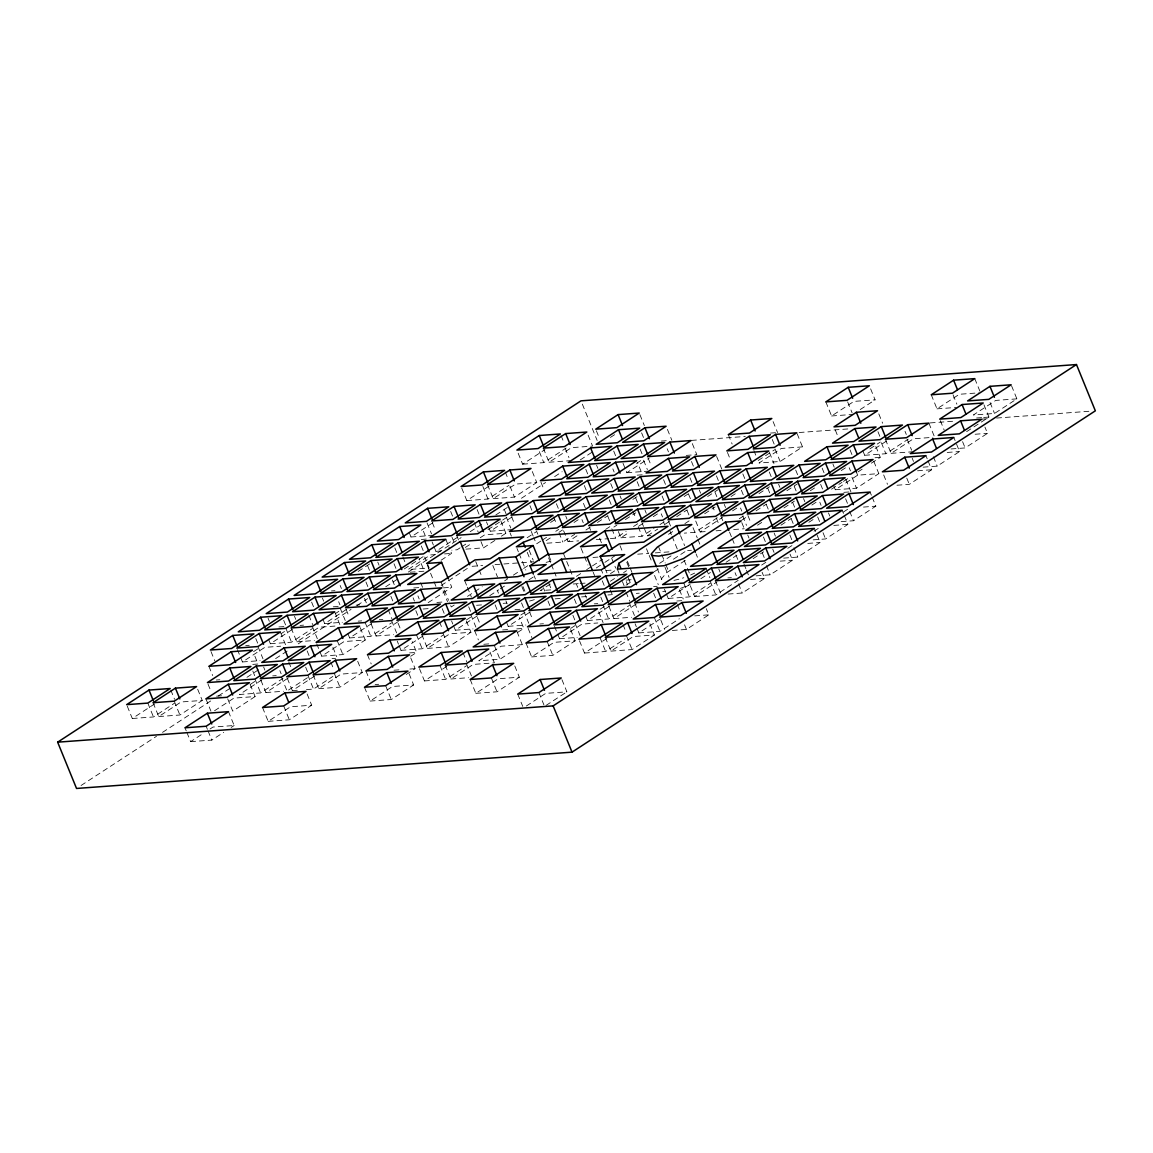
<?xml version="1.0" encoding="UTF-8"?>
<svg xmlns="http://www.w3.org/2000/svg" width="1153" height="1153" viewBox="0 0 1153 1153"><rect width="100%" height="100%" fill="white"/><g stroke="black" fill="none" stroke-linecap="round" stroke-linejoin="round"><path stroke-width="0.75" stroke-dasharray="5 3.75" d="M685.286 560.372L666.506 572.782L661.591 578.647A23.521 5.895 -22.2 0 0 662.586 580.42L663.566 580.795M127.277 706.184L132.292 718.492L154.646 703.906M358.151 571.456L370.07 563.687M409.084 532.297L410.987 536.995L433.355 522.41M461.704 488.065L466.821 500.589L489.175 486.004M518.173 453.23L522.64 464.183L544.994 449.598M132.292 718.492L153.464 716.95L174.334 703.33M253.588 651.632L258.056 648.721M281.505 633.429L284.488 631.484M466.821 500.589L487.978 499.033L508.848 485.427M522.64 464.183L543.798 462.627L566.166 448.041M153.075 702.71L158.725 716.561L181.079 701.975L202.251 700.433L196.587 686.583M240.573 657.325L242.447 661.952L264.815 647.366L280.683 646.199M268.476 639.122L270.364 643.734L292.718 629.163M487.488 484.563L493.239 498.658L515.593 484.073L536.765 482.516L531.014 468.435M543.322 448.157L549.059 462.238L571.427 447.667L592.584 446.11L588.116 435.157M158.725 716.561L179.882 715.004L202.251 700.433M270.364 643.734L291.536 642.192L312.391 628.587M335.84 613.295L338.823 611.349M404.256 568.948L423.627 556.308M493.239 498.658L514.411 497.102L536.765 482.516M291.132 627.967L296.797 641.803L319.15 627.218L335.019 626.065M322.811 618.988L324.699 623.6L347.053 609.015M610.413 437.434L616.365 433.542M434.018 546.637L435.935 551.336L458.289 536.75M81.056 785.496L156.462 736.32M162.501 732.386L210.754 700.909M218.306 695.98L230.369 688.11M246.958 677.301L259.021 669.432M275.61 658.608L289.187 649.759M298.238 643.85L351.016 609.418M357.055 605.484L367.605 598.609M385.707 586.805L397.771 578.936M408.335 572.047L461.114 537.615M470.165 531.706L483.741 522.857M495.804 514.987L509.381 506.138M521.444 498.269L545.571 482.531M554.622 476.621L562.16 471.707M580.262 459.903L592.325 452.034M250.619 684.176L255.087 681.264M441.109 560.214L451.544 553.397L448.993 547.142M460.076 547.834L457.107 549.779L451.803 550.168M461.575 546.868L467.527 542.977M487.993 529.631L507.363 516.991M214.559 710.738L233.929 698.113L255.101 696.556L249.452 682.706M261.832 679.895L239.478 694.481L260.65 692.939L283.004 678.353M465.336 547.444L471.303 543.567M480.239 537.73L484.721 534.819L505.879 533.262L500.143 519.181M488.353 526.489L490.27 531.187L512.624 516.602M255.101 696.556L232.733 711.142L227.083 697.291M465.884 549.131L483.525 547.848L495.444 540.065M501.411 536.174L505.879 533.262M186.872 732.414L190.634 741.638L202.568 733.87M210.019 728.999L213.002 727.053L234.16 725.511L228.51 711.66M260.881 680.241L265.911 692.549L288.264 677.964M319.842 651.517L321.73 656.143L344.084 641.558L365.256 640.001L359.606 626.165M347.759 633.314L349.647 637.94L372.001 623.355M441.138 585.493L470.366 566.44M190.634 741.638L211.806 740.096L223.725 732.314M231.177 727.457L234.16 725.511M288.567 690.027L307.937 677.387M321.73 656.143L342.902 654.587L365.256 640.001M349.647 637.94L370.805 636.384L391.674 622.779M636.499 463.376L642.466 459.485M287.313 678.31L292.329 690.618L314.697 676.033M371.05 623.687L376.065 635.995L398.419 621.424M527.137 537.745L536.073 531.908M550.572 522.453L556.539 518.576M623.024 463.319L626.857 472.701L649.211 458.13M428.167 602.659L451.774 587.252L449.065 580.622M306.439 689.58L313.501 689.062L332.871 676.422M540.843 541.06L536.376 543.971L533.825 537.716M542.342 540.08L546.81 537.168M555.76 531.331L558.729 529.386M262.538 707.495L268.188 721.346L290.542 706.76L311.699 705.204L306.049 691.368M313.112 674.836L318.761 688.672L341.115 674.101L362.287 672.545L356.637 658.694M546.104 540.671L550.586 537.759M559.522 531.922L562.505 529.976M574.021 522.468L579.988 518.576M454.224 605.022L451.27 606.954L449.238 601.967M467.498 596.36L482.271 586.733M268.188 721.346L289.345 719.789L311.699 705.204M318.761 688.672L339.933 687.13L362.287 672.545M546.926 543.207L562.808 542.04L574.727 534.257M504.625 580.853L507.551 578.936M513.388 575.131L522.165 569.409M523.621 568.458L528.002 565.59M399.125 645.723L401.013 650.335L423.367 635.75M563.586 530.697L568.069 541.651L578.489 534.848M585.955 529.991L590.422 527.065M597.47 522.482L607.89 515.665M632.824 499.408L638.791 495.516M489.78 595.654L498.773 589.788M500.272 588.808L506.268 584.902M410.655 656.288L416.622 652.411L412.226 641.63M401.013 650.335L422.171 648.779L443.04 635.173M466.475 619.882L470.957 616.97M605.628 529.414L610.096 526.489M528.939 579.844L536.116 575.16M421.782 634.554L427.432 648.39L449.785 633.819L470.957 632.262L465.308 618.412M453.46 625.575L455.349 630.187L477.702 615.616M613.857 527.08L616.841 525.134M625.387 519.571L635.807 512.768M406.187 674.505L415.138 668.668L410.742 657.902M427.432 648.39L448.603 646.847L470.957 632.262M610.369 538.552L615.659 538.163L626.093 531.36M633.545 526.503L638.013 523.577M364.478 687.231L370.127 701.067L392.481 686.496L413.653 684.94L408.003 671.104M618.354 531.519L620.919 537.788L629.855 531.951M638.805 526.114L643.273 523.203M653.29 516.659L659.257 512.768M684.19 496.511L690.157 492.619M550.212 584.11L540.166 590.653L550.932 589.875M576.457 576.341L580.824 573.502M586.632 569.697L590.999 566.858M592.455 565.907L602.63 559.277M370.127 701.067L391.299 699.525L413.653 684.94M520.825 615.039L525.292 612.128M620.919 537.788L642.077 536.231L654.01 528.449M659.963 524.572L664.431 521.646M758.198 460.494L774.585 449.8M596.317 567.939L603.451 563.284M604.878 562.361L614.852 555.847M419.447 668.625L424.463 680.933L446.816 666.348M506.311 621.712L508.199 626.324L530.553 611.739M644.152 528.016L647.337 535.842L657.772 529.04M665.223 524.183L669.691 521.257M676.739 516.674L687.174 509.871M707.639 496.525L718.06 489.708M825.836 401.893L831.587 415.974L853.941 401.388L875.113 399.846L869.362 385.765M424.463 680.933L445.634 679.391L466.489 665.771M517.841 632.276L523.808 628.399L519.412 617.619M668.509 534.3L674.462 530.409M684.896 523.606L689.379 520.68M802.502 446.888L781.345 448.445L758.991 463.03L780.149 461.474L802.502 446.888L796.766 432.807M860.21 409.56L875.113 399.846M610.499 573.603L614.909 570.721M445.231 665.151L450.895 679.002L473.249 664.416L494.406 662.86L490.011 652.094M704.656 513.762L715.091 506.96M731.074 496.525L737.041 492.634M610.355 581.271L617.705 576.471M623.586 572.637L626.526 570.721M522.323 644.657L501.151 646.213L478.798 660.799L499.97 659.242L522.323 644.657L516.674 630.821M717.296 517.783L694.928 532.355L684.349 533.133M695.72 521.026L700.188 531.98L722.542 517.394M732.573 510.851L738.54 506.96M758.991 493.614L769.426 486.811M626.065 585.191L633.372 580.435M659.646 563.298L671.046 555.861M654.227 571.744L660.222 567.824M673.438 559.205L686.655 550.586M570.692 628.414L575.174 625.488M600.093 609.231L604.576 606.319M739.246 518.764L743.714 515.838M470.179 679.492L475.829 693.328L498.182 678.757L519.354 677.2L513.705 663.35M525.999 643.071L531.648 656.922L554.002 642.336L575.174 640.794L569.524 626.944M557.677 634.107L559.565 638.719L581.919 624.133L597.787 622.98M585.594 615.904L587.468 620.516L609.836 605.93M741.523 520.32L747.49 516.429M756.022 510.865L766.457 504.063M786.908 490.717L797.343 483.914M475.829 693.328L497.001 691.786L519.354 677.2M531.648 656.922L552.82 655.365L575.174 640.794M587.468 620.516L608.64 618.959L629.509 605.354M869.866 448.863L880.301 442.06M608.87 606.276L613.9 618.584L636.254 603.999M757.521 525.191L763.473 521.3M783.939 507.954L794.374 501.151M810.357 490.717L816.324 486.84M841.243 470.568L847.21 466.691M862.775 450.592L864.692 455.291L887.046 440.705M931.249 394.773L937 408.854L959.354 394.268L978.753 392.856M831.529 489.175L841.949 482.372M843.448 481.392L849.401 477.501M857.947 471.937L863.9 468.046M871.351 463.189L880.301 457.352L875.185 444.842M864.692 455.291L885.85 453.734L908.218 439.149M579.483 640.751L584.499 653.045L606.853 638.474M666.348 593.824L668.236 598.436L690.589 583.85M780.956 525.191L791.39 518.389M811.856 505.043L817.808 501.151M833.374 485.067L835.291 489.751L857.645 475.18L878.817 473.624L873.066 459.543M885.36 439.264L891.11 453.345L913.464 438.774L932.878 437.347M700.822 578.763L710.421 572.493M726.044 562.318L736.853 555.256M584.499 653.045L605.671 651.503L625.041 638.863M668.236 598.436L689.408 596.894L710.262 583.274M835.291 489.751L856.463 488.209L878.817 473.624M526.359 706.011L545.729 693.371L566.901 691.829L561.886 679.521M605.282 637.263L610.931 651.114L633.285 636.528L654.457 634.986L648.808 621.136M636.96 628.299L638.834 632.911L661.202 618.325M690.272 585.738L694.668 596.505L717.022 581.919M753.154 558.629L763.589 551.826M808.873 522.28L814.84 518.403M546.032 705.434L566.901 691.829M610.931 651.114L632.089 649.571L654.457 634.986M638.834 632.911L660.006 631.354L679.376 618.729M694.668 596.505L715.826 594.948L738.179 580.363M761.629 565.085L766.096 562.16M787.73 548.324L793.696 544.447M814.061 531.158L820.014 527.281M843.463 511.99L847.931 509.078M966.618 431.654L988.971 417.083L983.869 404.559M1016.888 398.866L995.716 400.422L973.363 415.008L994.535 413.451L1016.888 398.866L1011.138 384.785M672.314 630.46L686.439 629.423L708.792 614.837L706.285 608.683M728.148 594.054L742.258 593.017L764.612 578.431L762.104 572.277M756.051 575.851L770.161 574.814L792.529 560.228L790.007 554.074M783.651 558.124L797.761 557.086L820.129 542.501L816.295 533.118M813.225 539.849L825.577 538.955L847.931 524.37L844.097 514.973M841.142 521.646L853.494 520.752L875.848 506.167L872.014 496.77M896.962 485.24L909.313 484.332L931.667 469.761L927.834 460.364M923.106 467.167L937.216 466.129L959.57 451.544L955.751 442.161M951.023 448.964L965.133 447.926L987.487 433.341L984.936 427.086M694.654 573.084L690.604 575.001M546.133 562.361L554.449 560.272M680.472 588.376L688.831 585.248M529.558 601.059L534.415 599.661M673.943 580.377L678.93 579.224A21.59 5.405 -22.2 0 0 683.787 577.711M831.587 415.974L852.759 414.431M937 408.854L956.399 407.427M661.274 441.08L668.336 440.561M770.507 433.081L775.81 432.692M976.62 417.977L981.924 417.588M983.682 417.458L988.971 417.083M691.425 440.403L745.285 436.468M799.144 432.519L851.202 428.7M930.183 422.92L953.531 421.205M982.255 419.101L989.433 418.582M996.61 418.049L1089.96 411.217M549.059 462.238L570.231 460.696M686.222 455.406L696.801 454.642L691.699 442.118M975.135 434.249L987.487 433.341M626.857 472.701L648.029 471.159M891.11 453.345L912.282 451.803M637.177 475.166L642.466 474.777L637.364 462.252M875.012 457.741L880.301 457.352M947.233 452.452L959.57 451.544M917.557 470.784L931.667 469.761M843.852 492.345L849.141 491.956M410.987 536.995L432.159 535.453M490.27 531.187L511.442 529.645M421.321 539.46L426.61 539.071L422.142 528.117M863.496 507.075L875.848 506.167M435.935 551.336L441.224 550.947M568.069 541.651L578.647 540.872M596.245 539.59L608.597 538.682M647.337 535.842L650.869 535.583M700.188 531.98L707.25 531.461M716.071 530.812L721.36 530.423M733.668 529.515L744.261 528.751M435.675 554.564L430.386 554.953L408.018 569.539L429.19 567.982L426.639 561.727M444.496 553.916L451.544 553.397M833.821 525.408L847.931 524.37M472.125 566.31L482.718 565.532M495.055 564.624L502.117 564.105M503.875 563.976L519.744 562.823M521.502 562.693L533.853 561.785M592.973 557.447L598.234 557.072M637.71 554.175L648.274 553.397M655.308 552.892L669.374 551.855M687.62 550.514L691.454 550.24M410.165 572.219L424.275 571.196L419.159 558.672M807.777 543.409L820.129 542.501M606.074 570.519L614.664 569.899M331.43 590.941L334.947 590.682M413.74 587.972L419.029 587.583M780.177 561.136L792.529 560.228M443.429 587.871L451.774 587.252M573.228 583.994L578.388 583.62M580.103 583.49L585.248 583.115M626.093 580.118L633.083 579.613M333.246 606.809L338.535 606.435M356.133 605.138L359.664 604.878M727.86 577.912L731.391 577.653M436.915 602.442L443.977 601.924M653.621 586.56L657.138 586.3M750.502 579.469L764.612 578.431M555.169 598.839L560.459 598.465M581.559 596.908L588.592 596.404M607.948 594.977L611.465 594.717M423.108 609.015L428.383 608.625M636.312 593.391L639.252 593.175M662.744 591.46L665.685 591.244M476.564 605.296L481.882 604.907M503.14 603.35L506.686 603.091M278.911 626.958L284.2 626.569M300.039 625.402L303.57 625.142M324.699 623.6L342.34 622.303M358.179 621.15L361.711 620.89M379.323 619.593L382.839 619.348M514.973 609.663L520.262 609.274M594.256 603.855L597.773 603.596M676.797 601.03L683.844 600.511M245.704 645.55L249.235 645.291M296.797 641.803L314.423 640.52M376.065 635.995L393.706 634.712M455.349 630.187L472.989 628.904M508.199 626.324L525.84 625.027M539.907 624.004L543.438 623.744M613.9 618.584L631.541 617.287M502.636 629.942L509.698 629.423M516.746 628.904L523.808 628.399M694.683 615.875L708.792 614.837M242.447 661.952L260.088 660.655M483.813 644.268L490.875 643.749M559.565 638.719L577.206 637.422M252.781 664.402L258.07 664.013L253.674 653.247M332.05 658.594L335.581 658.334M409.56 652.915L416.622 652.411M216.303 680.025L219.834 679.766M272.684 675.889L276.216 675.629M393.966 670.224L399.255 669.835M409.848 669.057L415.138 668.668M216.591 696.167L221.88 695.778M265.911 692.549L283.552 691.252M292.329 690.618L299.391 690.099M375.143 684.551L378.66 684.291M450.895 679.002L468.522 677.705M990.052 402.498L994.535 413.451M974.775 378.631L979.877 391.155M953.055 394.787L956.889 404.17M962.582 441.671L965.133 447.926M953.834 437.463L955.102 440.59M940.344 420.686L944.177 430.083M928.886 423.137L934.636 437.218M933.382 456.747L937.216 466.129M925.917 455.666L927.199 458.793M905.019 431.323L906.301 434.45M907.166 439.279L911.648 450.232M912.225 458.289L913.493 461.416M906.748 478.077L909.313 484.332M878.802 413.869L882.636 423.252M877.952 431.698L879.869 436.396M881.382 442.781L885.85 453.734M883.674 474.935L887.507 484.318M847.642 401.907L852.125 412.86M870.097 492.072L871.38 495.214M850.049 449.901L851.952 454.599M856.376 472.053L857.645 475.18M835.276 429.997L837.827 436.252M849.199 467.743L850.467 470.871M851.981 477.256L856.463 488.209M845.798 479.317L850.9 491.827M832.942 464.097L834.224 467.224M845.581 498.716L847.498 503.4M849.66 511.356L853.494 520.752M842.18 510.289L843.463 513.416M822.132 468.104L824.049 472.802M820.648 484.375L823.199 490.63M828.488 512.912L829.771 516.04M819.797 502.204L821.08 505.345M817.679 516.919L819.596 521.603M823.026 532.686L825.577 538.955M795.7 470.049L798.265 476.304M773.101 421.609L777.569 432.562M803.555 498.572L804.823 501.699M814.378 528.42L815.647 531.547M794.215 486.307L796.132 491.005M772.251 439.437L774.167 444.136M775.047 448.964L780.149 461.474M792.731 502.578L794.648 507.277M769.483 452.581L773.951 463.535M778.606 484.246L779.889 487.373M791.246 518.85L793.797 525.105M769.282 471.981L771.198 476.679M789.863 535.05L791.78 539.748M793.941 547.704L797.761 557.086M753.875 450.506L755.791 455.204M767.797 488.252L769.714 492.936M766.313 504.51L768.229 509.208M774.153 533.046L775.421 536.174M728.292 434.609L732.126 444.006M742.849 473.912L745.414 480.167M772.769 549.246L774.038 552.373M763.445 536.981L765.361 541.679M727.442 452.437L730.642 460.263M741.365 490.184L743.93 496.439M747.937 515.578L751.122 523.404M762.335 552.936L764.208 557.548M766.399 565.575L770.161 574.814M740.529 508.012L741.797 511.154M742.676 515.967L746.51 525.364M716.633 456.444L721.749 468.968M747.72 534.978L749.003 538.105M741.797 522.612L743.829 527.598M716.431 475.843L718.982 482.113M724.271 504.38L725.554 507.507M714.946 492.115L716.863 496.813M743.973 564.048L745.861 568.674M746.481 570.202L748.369 574.828M729.503 532.066L731.535 537.039M732.213 538.71L734.922 545.34M721.504 517.524L722.787 520.652M735.902 554.867L737.79 559.479M712.179 505.259L715.379 513.085M716.244 517.899L718.16 522.597M691.483 461.517L693.4 466.216M735.052 572.681L736.306 575.751M738.482 583.778L742.258 593.017M699.323 490.039L700.606 493.181M689.998 477.789L691.915 482.487M667.4 429.348L671.868 440.302M688.514 494.06L690.431 498.745M718.809 569.063L720.063 572.147M667.183 448.748L668.466 451.875M687.029 510.318L688.946 515.016M715.436 580.723L720.452 593.031M693.011 527.67L697.262 537.846M697.94 539.503L699.972 544.49M706.112 568.458L709.873 577.696M710.176 581.112L715.826 594.948M639.886 414.619L644.354 425.572M696.066 553.872L697.421 557.202M663.58 479.72L666.131 485.975M641.601 432.851L643.518 437.549M680.558 535.655L684.623 545.614M648.173 458.245L651.359 466.071M662.096 495.992L664.647 502.247M640.117 449.122L642.034 453.821M668.654 521.387L670.57 526.085M643.547 460.206L647.381 469.588M684.118 560.228L690.215 575.174M670.037 531.288L671.392 534.617M672.069 536.275L677.488 549.549M661.245 513.82L662.528 516.948M663.393 521.776L664.676 524.903M683.758 583.043L689.408 596.894M637.148 481.651L639.699 487.921M679.448 589.745L683.225 598.969M644.988 510.188L646.271 513.316M658.406 546.378L661.116 553.022M661.793 554.679L665.18 562.981M665.857 564.639L668.567 571.283M665.022 567.362L669.086 577.322M635.663 497.923L637.58 502.622M677.344 604.475L680.486 612.157M613.699 451.054L615.616 455.752M684.551 624.811L686.439 629.423M642.235 523.332L643.504 526.46M657.152 568.314L661.606 579.21M632.896 511.067L636.096 518.893M664.474 589.212L665.728 592.282M638.243 526.835L642.077 536.231M646.487 548.756L648.519 553.728M649.197 555.4L651.229 560.372M612.848 468.882L614.131 472.024M596.36 430.746L599.546 438.572M654.515 575.405L658.277 584.643M620.055 495.848L621.323 498.99M582.337 404.141L597.168 440.504M610.73 483.597L612.647 488.281M653.65 593.218L655.538 597.831M660.871 620.213L664.632 629.437M596.591 465.25L597.874 468.377M609.245 499.854L611.162 504.553M654.356 617.518L660.006 631.354M627.391 561.223L629.423 566.195M630.1 567.852L632.132 572.839M619.983 545.571L622.692 552.201M626.756 562.174L628.789 567.146M607.761 516.126L609.663 520.825M611.825 528.78L615.659 538.163M585.782 469.257L587.699 473.955M628.082 577.35L630.605 583.49M626.281 581.559L627.636 584.888M634.669 602.803L638.445 612.027M584.297 485.528L586.848 491.783M617.331 569.135L619.031 573.286M622.418 581.588L624.104 585.738M625.978 592.08L629.74 601.304M611.638 558.138L615.702 568.112M561.05 435.531L564.249 443.357M629.408 603.178L634.438 615.486M565.114 448.171L568.948 457.568M635.072 623.687L636.326 626.756M599.546 538.163L601.578 543.149M583.447 503.357L585.364 508.055M589.385 527.195L590.653 530.322M605.613 569.654L606.968 572.969M581.962 519.628L583.245 522.756M610.355 590.005L612.243 594.617M601.304 569.827L602.659 573.142M623.009 624.609L626.137 632.305M626.439 635.721L632.089 649.571M602.284 580.824L604.172 585.436M593.204 572.263L594.559 575.592M581.141 548.41L583.85 555.054M584.528 556.712L587.915 565.013M600.799 597.081L602.688 601.707M602.99 605.123L608.64 618.959M539.33 451.673L543.798 462.627M565.719 515.996L566.988 519.124M556.395 503.731L558.311 508.43M598.695 611.811L603.091 622.591M540.988 482.257L544.173 490.083M553.627 516.875L556.813 524.701M585.191 595.02L586.445 598.09M558.974 532.643L562.808 542.04M600.021 637.652L605.671 651.503M576.486 584.297L577.754 587.367M563.385 553.339L572.868 576.572M574.381 599.027L576.255 603.639M529.962 505.663L531.879 510.361M548.9 555.559L550.932 560.531M572.897 615.284L574.77 619.91M548.597 557.836L550.63 562.823M551.307 564.48L556.049 576.096M575.073 623.326L580.103 635.634M536.534 531.072L537.802 534.199M531.274 531.447L533.19 536.145M505.23 471.937L508.43 479.763M509.943 486.148L514.411 497.102M548.814 583.144L551.321 589.298M529.112 550.168L533.176 560.127M543.394 587.742L544.749 591.057M547.949 600.958L550.471 607.112M527.224 552.316L531.288 562.275M511.586 516.731L514.786 524.557M534.07 575.722L535.424 579.037M554.535 626.41L557.058 632.565M504.178 509.165L506.095 513.863M506.326 517.12L510.793 528.074M517.005 548.468L518.36 551.783M519.037 553.44L525.811 570.043M510.102 533.003L511.384 536.131M547.171 641.529L552.82 655.365M482.876 486.523L487.978 499.033M523.015 586.618L524.889 591.244M521.848 586.589L523.88 591.575M529.602 612.084L532.744 619.766M521.531 602.889L523.404 607.516M523.707 610.931L528.737 623.225M486.436 521.805L487.719 524.932M528.117 628.342L531.879 637.58M477.111 509.54L479.028 514.238M492.792 565.446L497.534 577.062M474.344 522.684L478.178 532.066M505.908 600.828L507.176 603.898M480.974 541.579L483.525 547.848M497.217 590.105L498.471 593.175M538.898 692.564L543.913 704.872M495.098 604.835L496.986 609.447M475.728 561.569L478.437 568.198M479.115 569.87L481.824 576.5M450.679 511.471L452.596 516.169M456.617 535.309L458.534 540.008M517.726 694.106L522.756 706.414M451.99 537.255L453.907 541.953M494.32 645.392L499.97 659.242M464.63 580.521L466.662 585.508M467.34 587.165L471.404 597.124M445.793 539.316L448.358 545.571M477.371 617.489L479.893 623.643M468.68 606.766L471.188 612.92M470.856 614.794L475.886 627.102M432.303 522.54L435.503 530.366M474.632 630.677L478.394 639.915M491.351 677.935L497.001 691.786M427.057 522.929L431.525 533.882M432.101 541.939L433.384 545.066M441.109 582.049L448.56 600.309M443.112 590.898L447.508 601.664M421.292 545.946L423.209 550.644M451.572 620.963L452.826 624.032M424.722 557.029L425.99 560.156M427.273 565.114L433.369 580.06M434.047 581.717L436.079 586.69M462.958 652.497L466.734 661.721M466.403 663.609L471.433 675.903M442.248 608.698L444.136 613.31M439.509 621.899L442.651 629.581M442.954 632.997L448.603 646.847M420.672 582.712L422.56 587.324M402.916 557.014L404.833 561.713M417.934 595.899L419.188 598.984M394.859 547.891L397.425 554.146M413.091 597.773L414.446 601.102M439.985 665.54L445.634 679.391M415.829 610.629L417.703 615.255M394.009 563.745L396.574 570M416.521 634.943L422.171 648.779M392.366 580.031L394.254 584.643M377.766 562.087L379.049 565.215M390.881 596.303L392.769 600.915M398.102 623.297L400.61 629.452M388.143 609.49L391.905 618.729M391.588 620.602L396.603 632.911M367.591 565.676L369.508 570.375M397.237 641.097L398.491 644.181M365.948 581.962L367.821 586.589M364.463 598.234L366.337 602.86M365.155 622.534L370.805 636.384M385.635 685.675L391.299 699.525M340.149 585.45L341.403 588.52M367.447 654.688L371.208 663.926M346.102 609.361L349.244 617.057M338.665 601.707L339.919 604.792M365.962 670.96L369.724 680.184M340.221 608.207L345.237 620.516M334.658 611.825L340.308 625.675M322.422 598.104L323.676 601.174M337.252 640.737L342.902 654.587M332.943 647.438L336.719 656.677M311.613 602.111L314.12 608.265M330.839 662.168L333.981 669.864M334.269 673.28L339.933 687.13M308.86 615.298L312.636 624.537M312.304 626.41L317.334 638.719M316.715 643.835L319.222 649.989M294.505 616.307L295.759 619.377M307.145 650.912L309.033 655.538M305.66 667.183L308.182 673.338M307.851 675.211L313.501 689.062M283.696 620.314L285.584 624.926M285.886 628.342L291.536 642.192M280.323 631.974L285.973 645.81M288.798 662.038L291.305 668.192M268.087 618.239L269.341 621.323M279.862 670.657L281.116 673.741M281.418 677.157L287.068 690.993M283.696 705.939L289.345 719.789M255.779 638.517L258.301 644.671M257.969 646.545L262.999 658.853M263.633 667.054L264.887 670.124M252.81 671.06L254.698 675.672M255 679.088L260.65 692.939M237.432 649.643L239.939 655.798M210.999 651.575L214.775 660.799M208.895 666.304L212.656 675.528M208.03 684.118L211.172 691.8M205.926 698.848L210.941 711.156M206.156 726.246L207.41 729.316M208.044 730.858L211.806 740.096M170.788 690.056L174.564 699.28M174.233 701.168L179.882 715.004M184.984 727.788L186.238 730.872M147.815 703.099L153.464 716.95"/><path stroke-width="1.5" d="M618.83 563.298L617.331 569.135L664.344 565.691L683.441 558.571L741.12 520.954L725.439 522.107L689.508 545.455A28.277 7.077 -22.2 0 1 684.478 548.179L675.975 551.941A21.59 5.405 -22.2 0 1 668.769 554.334L658.795 556.121L652.425 555.53A23.521 5.895 -22.2 0 1 651.431 553.743L657.383 547.099L691.843 524.557L676.494 525.682L618.83 563.298L620.862 568.285M57.65 742.172L580.982 400.84L1076.47 364.55L1095.35 410.828L572.018 752.16L76.53 788.45L57.65 742.172L553.137 705.881L1076.47 364.55M148.996 690.07L126.643 704.656L147.815 703.099L170.168 688.514L148.996 690.07L153.392 700.837M232.733 635.447L210.379 650.033L231.551 648.49L253.905 633.905L232.733 635.447L237.129 646.228M260.65 617.244L238.282 631.83L259.454 630.287L281.808 615.702L260.65 617.244L265.046 628.025M288.553 599.041L266.199 613.627L287.371 612.07L309.725 597.499L288.553 599.041L292.948 609.807M316.47 580.838L294.116 595.424L315.273 593.867L337.627 579.296L316.47 580.838L320.865 591.604M344.502 562.534L322.148 577.105L343.32 575.563L365.674 560.978L344.502 562.534L348.97 573.488M371.785 544.735L349.417 559.32L370.589 557.778L392.942 543.193L371.785 544.735L376.253 555.688M399.687 526.532L377.334 541.117L398.506 539.561L420.859 524.99L399.687 526.532L404.155 537.485M427.604 508.329L405.251 522.914L426.408 521.358L448.776 506.787L427.604 508.329L432.072 519.282M483.424 471.923L461.07 486.508L482.228 484.952L504.596 470.366L483.424 471.923L487.892 482.876M539.244 435.517L516.89 450.088L538.062 448.546L560.416 433.96L539.244 435.517L543.712 446.47M175.429 688.139L153.075 702.71L174.233 701.168L196.587 686.583L175.429 688.139L179.825 698.905M231.249 651.719L208.895 666.304L230.052 664.748L252.421 650.177L231.249 651.719L235.644 662.485M259.166 633.516L236.797 648.101L257.969 646.545L280.323 631.974L259.166 633.516L263.561 644.282M287.068 615.313L264.714 629.898L285.886 628.342L308.24 613.756L287.068 615.313L291.464 626.079M314.985 597.11L292.631 611.695L313.789 610.139L336.143 595.553L314.985 597.11L318.747 606.334M342.888 578.907L320.534 593.492L341.706 591.936L364.06 577.35L342.888 578.907L347.284 589.673M370.935 560.589L348.581 575.174L369.738 573.632L392.092 559.046L370.935 560.589L375.402 571.542M398.203 542.804L375.849 557.389L397.021 555.832L419.375 541.247L398.203 542.804L402.037 552.201M454.023 506.398L431.669 520.983L452.841 519.426L475.195 504.841L454.023 506.398L458.505 517.351M509.857 469.992L487.488 484.563L508.66 483.021L531.014 468.435L509.857 469.992L514.324 480.945M565.676 433.571L543.322 448.157L564.48 446.615L586.834 432.029L565.676 433.571L570.144 444.525M397.353 558.657L374.999 573.243L396.171 571.686L418.525 557.101L397.353 558.657L401.82 569.611M424.635 540.872L402.282 555.443L423.439 553.901L445.793 539.316L424.635 540.872L429.103 551.826M452.538 522.669L430.184 537.24L451.356 535.698L473.71 521.113L452.538 522.669L457.02 533.623M480.455 504.466L458.101 519.037L479.259 517.495L501.627 502.91L480.455 504.466L484.923 515.42M618.08 414.604L595.726 429.175L616.884 427.633L639.238 413.048L618.08 414.604L622.548 425.558M229.764 667.991L207.41 682.576L228.568 681.019L250.936 666.448L229.764 667.991L234.16 678.757M313.501 613.382L291.132 627.967L312.304 626.41L334.658 611.825L313.501 613.382L317.897 624.148M341.403 595.179L319.05 609.75L340.221 608.207L362.575 593.622L341.403 595.179L345.799 605.945M369.32 576.976L346.967 591.547L368.124 590.005L390.492 575.419L369.32 576.976L373.716 587.742M228.28 684.262L205.926 698.848L227.083 697.291L249.452 682.706L228.28 684.262L232.675 695.028M256.182 666.059L233.828 680.645L255 679.088L277.354 664.503L256.182 666.059L260.578 676.825M284.099 647.856L261.745 662.427L282.903 660.885L305.271 646.3L284.099 647.856L287.861 657.08M367.836 593.233L345.482 607.818L366.64 606.276L388.993 591.691L367.836 593.233L372.232 604.013M395.738 575.03L373.385 589.615L394.557 588.059L416.91 573.488L395.738 575.03L400.134 585.796M478.971 520.724L456.617 535.309L477.774 533.753L500.143 519.181L478.971 520.724L483.438 531.677M506.873 502.521L484.519 517.106L505.691 515.55L528.045 500.978L506.873 502.521L511.356 513.474M562.707 466.115L540.339 480.7L561.511 479.144L583.865 464.558L562.707 466.115L567.175 477.068M590.61 447.912L568.256 462.497L589.428 460.941L611.782 446.355L590.61 447.912L595.078 458.865M618.527 429.709L596.173 444.294L617.331 442.738L639.684 428.152L618.527 429.709L622.361 439.091M441.613 562.347L407.658 584.499L441.109 582.049L475.05 559.911L490.083 558.801L523.693 536.88L460.206 541.535L426.596 563.457L441.613 562.347L448.387 578.95M207.353 713.217L184.984 727.788L206.156 726.246L228.51 711.66L207.353 713.217L211.748 723.983M282.615 664.114L260.261 678.699L281.418 677.157L303.787 662.571L282.615 664.114L286.376 673.352M310.532 645.911L288.164 660.496L309.335 658.954L331.689 644.368L310.532 645.911L314.913 656.691M338.434 627.708L316.081 642.293L337.252 640.737L359.606 626.165L338.434 627.708L342.83 638.474M366.351 609.505L343.998 624.09L365.155 622.534L387.509 607.962L366.351 609.505L370.747 620.271M394.254 591.302L371.9 605.887L393.072 604.331L415.426 589.745L394.254 591.302L398.65 602.068M533.306 500.589L510.952 515.175L532.109 513.618L554.478 499.033L533.306 500.589L537.774 511.543M561.223 482.386L538.855 496.972L560.027 495.415L582.38 480.83L561.223 482.386L565.691 493.34M589.125 464.183L566.772 478.754L587.944 477.212L610.297 462.627L589.125 464.183L593.593 475.137M617.042 445.98L594.689 460.551L615.846 459.009L638.2 444.424L617.042 445.98L620.876 455.363M644.945 427.763L622.591 442.348L643.763 440.806L666.117 426.221L644.945 427.763L649.427 438.731M309.047 662.182L286.679 676.768L307.851 675.211L330.205 660.64L309.047 662.182L313.429 672.948M392.769 607.573L370.416 622.159L391.588 620.602L413.941 606.017L392.769 607.573L397.165 618.339M420.686 589.37L398.333 603.941L419.49 602.399L441.858 587.814L420.686 589.37L425.082 600.136M531.821 516.861L509.467 531.432L530.625 529.89L552.993 515.305L531.821 516.861L536.289 527.815M559.724 498.658L537.37 513.229L558.542 511.687L580.896 497.102L559.724 498.658L564.206 509.612M587.641 480.441L565.287 495.026L586.459 493.484L608.813 478.899L587.641 480.441L591.475 489.838M615.558 462.238L593.19 476.823L614.362 475.281L636.715 460.696L615.558 462.238L620.026 473.191M643.46 444.035L621.107 458.62L642.279 457.064L664.632 442.493L643.46 444.035L647.928 454.988M284.892 692.91L262.538 707.495L283.696 705.939L306.049 691.368L284.892 692.91L288.654 702.148M335.465 660.251L313.112 674.836L334.269 673.28L356.637 658.694L335.465 660.251L339.861 671.017M419.202 605.642L396.848 620.213L418.006 618.671L440.36 604.086L419.202 605.642L423.598 616.408M558.239 514.915L535.886 529.501L557.058 527.959L579.411 513.373L558.239 514.915L562.722 525.883M586.156 496.712L563.803 511.298L584.96 509.741L607.328 495.17L586.156 496.712L589.99 506.109M614.073 478.509L591.705 493.095L612.877 491.538L635.231 476.967L614.073 478.509L618.541 489.463M669.893 442.103L647.539 456.689L668.697 455.132L691.051 440.547L669.893 442.103L674.361 453.057M539.229 560.517L533.133 545.571L515.895 556.813L499.09 558.038L464.63 580.521L517.783 576.63L535.583 571.47L546.162 564.581L530.005 565.763L533.392 574.064M530.005 565.763L547.243 554.521L563.385 553.339L596.836 531.519L540.771 535.626L523.159 542.357L516.328 546.81L533.133 545.571M389.8 640.102L367.447 654.688L388.619 653.146L410.972 638.56L389.8 640.102L394.196 650.883M417.717 621.899L395.364 636.485L416.521 634.943L438.875 620.357L417.717 621.899L422.113 632.68M445.62 603.696L423.266 618.282L444.438 616.725L466.792 602.154L445.62 603.696L450.016 614.463M473.537 585.493L451.183 600.079L472.341 598.522L494.709 583.951L473.537 585.493L477.933 596.26M584.672 512.984L562.318 527.57L583.476 526.013L605.844 511.442L584.672 512.984L588.506 522.381M612.589 494.781L590.221 509.367L611.393 507.81L633.746 493.225L612.589 494.781L617.057 505.735M640.491 476.578L618.138 491.164L639.31 489.607L661.663 475.022L640.491 476.578L644.959 487.532M668.409 458.375L646.055 472.961L667.212 471.404L689.566 456.819L668.409 458.375L672.876 469.329M388.316 656.374L365.962 670.96L387.134 669.403L409.488 654.832L388.316 656.374L392.712 667.14M444.136 619.968L421.782 634.554L442.954 632.997L465.308 618.412L444.136 619.968L448.531 630.734M472.053 601.765L449.699 616.351L470.856 614.794L493.225 600.209L472.053 601.765L476.448 612.531M499.955 583.562L477.601 598.148L498.773 596.591L521.127 582.006L499.955 583.562L504.351 594.328M611.09 511.053L588.736 525.638L609.908 524.082L632.262 509.496L611.09 511.053L615.572 522.006M639.007 492.85L616.653 507.421L637.825 505.879L660.179 491.293L639.007 492.85L643.475 503.803M666.924 474.647L644.556 489.218L665.728 487.676L688.082 473.09L666.924 474.647L671.392 485.6M694.827 456.429L672.473 471.015L693.645 469.473L715.999 454.887L694.827 456.429L699.294 467.397M750.646 420.023L728.292 434.609L749.464 433.052L771.818 418.481L750.646 420.023L755.129 430.977M386.831 672.646L364.478 687.231L385.635 685.675L408.003 671.104L386.831 672.646L391.227 683.412M498.471 599.834L476.117 614.405L497.289 612.863L519.643 598.277L498.471 599.834L502.867 610.6M526.388 581.631L504.034 596.202L525.191 594.66L547.56 580.074L526.388 581.631L530.784 592.397M637.523 509.107L615.169 523.693L636.326 522.15L658.694 507.565L637.523 509.107L641.99 520.075M665.44 490.904L643.071 505.49L664.243 503.947L686.597 489.362L665.44 490.904L669.259 500.301M693.342 472.701L670.988 487.287L692.16 485.73L714.514 471.159L693.342 472.701L697.81 483.655M749.162 436.295L726.808 450.881L747.98 449.324L770.334 434.739L749.162 436.295L753.644 447.249M608.928 551.509L606.219 544.865L587.108 557.331L561.352 559.219L537.975 574.453L601.304 569.827L624.681 554.579L600.194 556.366L604.936 567.997M600.194 556.366L619.305 543.899L643.778 542.112L668.005 526.316L604.691 530.942L580.463 546.753L606.219 544.865M441.167 652.512L418.813 667.083L439.985 665.54L462.339 650.955L441.167 652.512L445.562 663.278M496.986 616.091L474.632 630.677L495.804 629.134L518.158 614.549L496.986 616.091L501.382 626.872M524.903 597.888L502.549 612.474L523.707 610.931L546.075 596.346L524.903 597.888L529.299 608.669M552.82 579.685L530.452 594.271L551.624 592.714L573.978 578.143L552.82 579.685L557.202 590.451M663.955 507.176L641.587 521.761L662.759 520.205L685.113 505.634L663.955 507.176L668.423 518.129M691.858 488.973L669.504 503.558L690.676 502.002L713.03 487.431L691.858 488.973L695.691 498.37M719.775 470.77L697.421 485.355L718.578 483.799L740.932 469.213L719.775 470.77L724.243 481.723M747.677 452.567L725.323 467.152L746.495 465.596L768.849 451.01L747.677 452.567L752.16 463.52M775.594 434.364L753.24 448.949L774.398 447.393L796.766 432.807L775.594 434.364L780.062 445.317M848.204 387.307L825.836 401.893L847.008 400.336L869.362 385.765L848.204 387.307L852.672 398.261M467.599 650.566L445.231 665.151L466.403 663.609L488.757 649.024L467.599 650.566L471.995 661.346M495.502 632.363L473.148 646.948L494.32 645.392L516.674 630.821L495.502 632.363L499.898 643.129M551.321 595.957L528.968 610.542L550.14 608.986L572.493 594.4L551.321 595.957L555.097 605.181M579.238 577.754L556.885 592.339L578.057 590.783L600.41 576.197L579.238 577.754L583.634 588.52M690.373 505.245L668.019 519.83L689.191 518.274L711.545 503.688L690.373 505.245L694.841 516.198M718.29 487.042L695.922 501.627L717.094 500.071L739.448 485.485L718.29 487.042L722.758 497.995M746.193 468.839L723.839 483.41L745.011 481.868L767.365 467.282L746.193 468.839L750.661 479.792M549.837 612.229L527.483 626.814L548.655 625.257L571.009 610.672L549.837 612.229L554.233 622.995M577.754 594.026L555.4 608.597L576.558 607.054L598.926 592.469L577.754 594.026L582.15 604.792M605.671 575.823L583.303 590.394L604.475 588.852L626.828 574.266L605.671 575.823L610.067 586.589M716.806 503.313L694.437 517.884L715.609 516.342L737.963 501.757L716.806 503.313L721.274 514.267M744.708 485.096L722.354 499.681L743.526 498.139L765.88 483.554L744.708 485.096L749.176 496.064M772.625 466.893L750.272 481.478L771.429 479.936L793.783 465.351L772.625 466.893L776.459 476.29M856.362 412.284L833.994 426.869L855.166 425.313L877.519 410.727L856.362 412.284L860.83 423.237M492.533 664.906L470.179 679.492L491.351 677.935L513.705 663.35L492.533 664.906L496.929 675.672M548.352 628.5L525.999 643.071L547.171 641.529L569.524 626.944L548.352 628.5L552.748 639.266M576.269 610.297L553.916 624.868L575.073 623.326L597.441 608.741L576.269 610.297L580.665 621.063M604.186 592.08L581.818 606.665L602.99 605.123L625.344 590.538L604.186 592.08L608.568 602.86M632.089 573.877L609.735 588.462L630.907 586.906L653.261 572.335L632.089 573.877L636.485 584.643M743.224 501.368L720.87 515.953L742.042 514.397L764.396 499.825L743.224 501.368L747.692 512.321M771.141 483.165L748.787 497.75L769.945 496.194L792.298 481.623L771.141 483.165L775.609 494.118M799.043 464.962L776.69 479.547L797.862 477.991L820.215 463.405L799.043 464.962L803.526 475.915M826.96 446.759L804.607 461.344L825.764 459.788L848.132 445.202L826.96 446.759L831.428 457.712M854.863 428.556L832.509 443.141L853.681 441.585L876.035 426.999L854.863 428.556L858.697 437.938M630.605 590.149L608.251 604.734L629.408 603.178L651.776 588.606L630.605 590.149L635 600.915M769.656 499.436L747.288 514.022L768.46 512.465L790.814 497.88L769.656 499.436L774.124 510.39M797.559 481.233L775.205 495.819L796.377 494.262L818.731 479.677L797.559 481.233L802.027 492.187M825.476 463.03L803.122 477.616L824.28 476.059L846.648 461.474L825.476 463.03L829.944 473.984M853.379 444.827L831.025 459.398L852.197 457.856L874.55 443.271L853.379 444.827L857.212 454.21M881.296 426.624L858.942 441.195L880.099 439.653L902.468 425.068L881.296 426.624L885.763 437.578M953.603 380.187L931.249 394.773L952.407 393.216L974.775 378.631L953.603 380.187L957.437 389.57M601.203 624.623L578.849 639.209L600.021 637.652L622.375 623.067L601.203 624.623L605.599 635.389M657.037 588.217L634.669 602.803L655.841 601.246L678.195 586.661L657.037 588.217L661.418 598.984M684.94 570.014L662.586 584.585L683.758 583.043L706.112 568.458L684.94 570.014L689.335 580.781M712.857 551.811L690.503 566.382L711.66 564.84L734.014 550.255L712.857 551.811L717.252 562.578M740.356 533.839L718.002 548.424L739.174 546.868L761.528 532.297L740.356 533.839L744.189 543.236M768.172 515.708L745.804 530.294L766.976 528.737L789.329 514.152L768.172 515.708L772.64 526.662M796.074 497.505L773.721 512.076L794.893 510.534L817.246 495.949L796.074 497.505L800.542 508.459M823.991 479.302L801.638 493.873L822.795 492.331L845.149 477.746L823.991 479.302L827.825 488.685M851.894 461.085L829.54 475.67L850.712 474.128L873.066 459.543L851.894 461.085L856.376 472.053M907.728 424.679L885.36 439.264L906.532 437.708L928.886 423.137L907.728 424.679L912.196 435.632M540.08 679.521L517.726 694.106L538.898 692.564L561.252 677.978L540.08 679.521L544.475 690.301M627.636 622.692L605.282 637.263L626.439 635.721L648.808 621.136L627.636 622.692L632.031 633.458M655.553 604.489L633.184 619.06L654.356 617.518L676.71 602.933L655.553 604.489L659.934 615.255M711.372 568.069L689.004 582.654L710.176 581.112L732.53 566.527L711.372 568.069L715.768 578.849M739.275 549.866L716.921 564.451L738.093 562.895L760.447 548.324L739.275 549.866L743.051 559.104M766.788 531.908L744.42 546.493L765.592 544.937L787.946 530.351L766.788 531.908L771.256 542.861M794.59 513.762L772.236 528.348L793.408 526.806L815.762 512.22L794.59 513.762L799.058 524.73M822.507 495.559L800.153 510.145L821.311 508.603L843.665 494.017L822.507 495.559L826.341 504.956M962.063 404.544L939.695 419.13L960.867 417.573L983.221 402.988L962.063 404.544L965.897 413.927M989.966 386.341L967.612 400.913L988.784 399.37L1011.138 384.785L989.966 386.341L994.434 397.295M681.971 602.543L659.617 617.129L680.774 615.572L703.143 601.001L681.971 602.543L686.366 613.324M737.79 566.137L715.436 580.723L736.608 579.166L758.962 564.595L737.79 566.137L742.186 576.904M765.707 547.934L743.354 562.52L764.511 560.963L786.865 546.378L765.707 547.934L770.103 558.701M793.206 529.976L770.853 544.547L792.025 543.005L814.378 528.42L793.206 529.976L797.674 540.93M821.022 511.831L798.654 526.417L819.826 524.86L842.18 510.289L821.022 511.831L824.856 521.228M848.925 493.628L826.571 508.214L847.743 506.657L870.097 492.072L848.925 493.628L853.393 504.582M904.745 457.222L882.391 471.808L903.563 470.251L925.917 455.666L904.745 457.222L909.227 468.176M932.662 439.019L910.308 453.59L931.465 452.048L953.834 437.463L932.662 439.019L936.495 448.402M960.579 420.816L938.211 435.387L959.382 433.845L981.736 419.26L960.579 420.816L964.398 430.199M651.459 554.434L656.518 566.757M725.439 522.107L728.826 530.409M692.002 543.913L695.389 552.215M676.494 525.682L679.881 533.983M604.691 530.942L612.142 549.217M587.108 557.331L592.527 570.605M561.352 559.219L566.772 572.493M540.771 535.626L548.9 555.559M523.159 542.357L525.191 547.329M515.895 556.813L524.024 576.731M499.09 558.038L507.234 577.97M553.137 705.881L572.018 752.16M460.206 541.535L469.689 564.768"/></g></svg>
